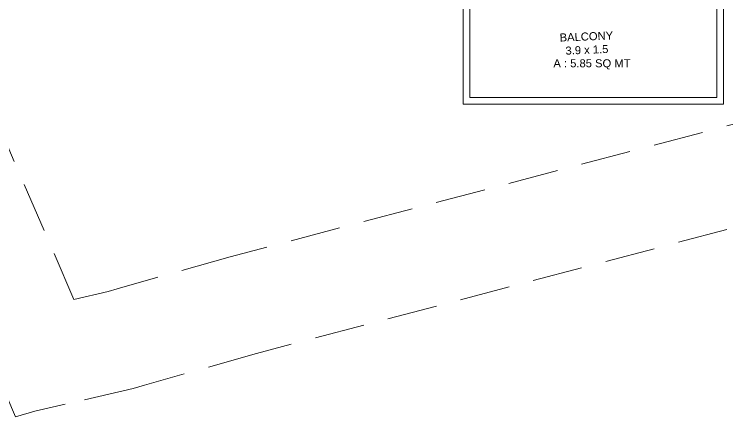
# Model space of a CAD drawing. Header units: inches. Extents: x 27644242 to 29761523, y -859349 to 216979.
# Drawn here: x 29151931 to 29162620, y -571320 to -565295 of the extents above; entities that cross this region are included whole.
import ezdxf

# ---------------------------------------------------------------- set-up
doc = ezdxf.new("R2010")
doc.units = ezdxf.units.IN
doc.header["$MEASUREMENT"] = 0
doc.linetypes.add('01-Xref Col Podium Lvl-1$0$HIDDEN', pattern=[0.375, 0.25, -0.125])
for name, color, linetype, lineweight in [('ELEVATION', 40, 'Continuous', 13), ('RVA Site Boundary', 17, 'Continuous', 15), ('WALL', 7, 'Continuous', 20)]:
    doc.layers.add(name, color=color, linetype=linetype, lineweight=lineweight)
doc.layers.add('text', color=7, linetype='Continuous')
doc.styles.add('AMITS', font='arial.ttf')

# ---------------------------------------------------------------- blocks, each defined once
blk = doc.blocks.new('FDEFREFR')
at = {"layer": 'ELEVATION', "ltscale": 500}
for points in [[(28739584, -7290), (28739584, -8790), (28743484, -8790), (28743484, -7290)], [(28739684, -7290), (28739684, -8690), (28743384, -8690), (28743384, -7290)]]:
    blk.add_lwpolyline(points, dxfattribs=at)
at = {"layer": 'text', "ltscale": 100, "insert": (28742284, -7679), "char_height": 120, "width": 1715.23, "attachment_point": 3, "rotation": 2.3837, "style": 'AMITS'}
blk.add_mtext('\\pxqc;BALCONY\\P3.9 x 1.5', dxfattribs=at)
at = {"layer": 'text', "ltscale": 100, "insert": (28742371, -8116), "char_height": 120, "width": 1715.23, "attachment_point": 3, "style": 'AMITS'}
blk.add_mtext('\\pxqc;A : 5.85 SQ MT', dxfattribs=at)

msp = doc.modelspace()

# ---------------------------------------------------------------- linework, layer by layer
at = {"layer": 'RVA Site Boundary', "color": 252, "linetype": '01-Xref Col Podium Lvl-1$0$HIDDEN', "ltscale": 3000}
for points in [[(29191488.7, -563902.8), (29184187.3, -564319.7), (29175874.2, -565076.4), (29175278.5, -565202.9), (29174574.6, -565369.7), (29155560.6, -570372), (29153883.3, -570848.3), (29153712.2, -570896.5), (29152692.4, -571133.7), (29152238, -571238.3), (29151948.5, -571319.7), (29148234.3, -562717.6), (29140775.9, -545604.2), (29139276.1, -542213.9), (29140273.5, -542200.8), (29156841.6, -542036.5), (29163396.4, -542095.6), (29170882.6, -542073.5), (29185196.5, -542078.8), (29209447.7, -542097.7)], [(29191377.9, -562406.7), (29184076.5, -562823.6), (29175649.7, -563590.7), (29174949.8, -563739.2), (29174210.8, -563914.4), (29155164.9, -568925.1), (29153475.1, -569404.9), (29153338.7, -569443.3), (29152823.9, -569563.1), (29149610.4, -562120.6), (29142149.3, -545001.1), (29141568.4, -543688), (29156842.3, -543536.6), (29163391.9, -543595.6), (29170884.5, -543573.5), (29185195.6, -543578.8), (29209444, -543597.7)]]:
    msp.add_lwpolyline(points, dxfattribs=at)

# ---------------------------------------------------------------- next in the draw order: block references
at = {"layer": 'WALL', "ltscale": 500}
msp.add_blockref('FDEFREFR', (419071.9, -557853), dxfattribs=at)

doc.saveas('drawing.dxf')
